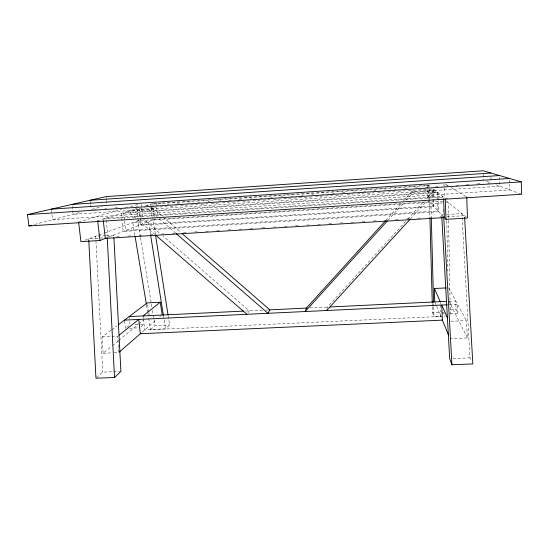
<?xml version="1.0" encoding="UTF-8"?>
<svg xmlns="http://www.w3.org/2000/svg" width="549" height="549" viewBox="0 0 549 549"><rect width="100%" height="100%" fill="white"/><g stroke="black" fill="none" stroke-linecap="round" stroke-linejoin="round"><path stroke-width="0.41" stroke-dasharray="2.75 2.06" d="M326.95 309.142L327.424 307.083L407.255 219.682M247.832 312.916L249.239 310.837L163.231 236.18M385.686 220.568L401.195 203.439M403.494 200.9L412.114 191.388L434.437 189.92L425.763 199.417M387.82 220.382L403.309 203.295M406.178 200.124L413.068 192.534L435.865 191.031L428.35 199.253M407.832 219.051L423.451 201.95M410.432 218.845L426.038 201.778M147.928 313.541L150.591 329.53L165.537 328.844L169.614 324.96L168.166 315.709M96.583 377.657L102.78 372.133L120.08 371.46M150.591 329.53L154.955 325.639L169.614 324.96M142.177 332.131L156.438 319.738M159.642 316.951L161.564 315.284M140.915 326.751L144.016 324.143L140.729 324.294M111.008 330.306L102.244 336.935L103.095 353.268L111.673 346.227M112.339 345.685L118.275 340.812M118.941 340.27L138.08 324.555M138.746 324.013L143.364 320.218M126.75 327.403L130.038 324.795L129.489 319.882M111.687 329.798L117.081 325.715M108.668 237.093L155.449 218.927M84.951 240.174L97.797 235.459M98.6 235.164L103.425 233.4M104.228 233.105L141.175 219.566M152.396 209.663L153.645 209.238M135.905 217.974L128.157 211.255L148.923 209.89L153.205 208.455L162.23 216.292M97.653 220.76L136.708 208.593M145.657 205.8L154.605 203.013M78.562 221.995L121.638 209.272M130.58 206.63L137.888 204.475M34.649 224.438L81.307 212.134M91.937 209.334L102.292 206.602M161.303 203.013L152.773 203.583L154.399 219.339L429.098 201.737L428.577 189.323M162.161 202.958L171.549 202.327M172.4 202.272L181.788 201.648M182.639 201.586L192.026 200.961M192.877 200.907L202.265 200.282M203.123 200.22L212.504 199.596M213.362 199.541L222.75 198.91M223.601 198.855L232.989 198.23M233.84 198.175L243.228 197.544M244.079 197.489L253.466 196.865M254.324 196.803L263.705 196.178M264.563 196.123L285.041 194.758M285.899 194.696L295.28 194.072M296.137 194.017L305.525 193.392M306.376 193.33L315.764 192.706M316.615 192.651L326.003 192.02M326.854 191.965L336.242 191.34M337.1 191.285L418.166 185.871M419.017 185.816L428.405 185.191L430.011 186.447M94.558 209.32L96.267 209.203M104.818 208.634L106.527 208.524M115.07 207.954L117.637 207.783M125.33 207.275L127.89 207.103M136.44 206.534L138.149 206.424M146.693 205.854L148.402 205.745M156.952 205.175L158.661 205.058M167.205 204.496L168.914 204.379M177.464 203.809L179.173 203.7M187.717 203.13L189.426 203.013M197.976 202.451L199.685 202.334M208.229 201.764L209.938 201.655M218.488 201.085L221.048 200.913M228.741 200.406L231.307 200.234M239 199.726L241.56 199.555M250.111 198.985L251.819 198.875M260.363 198.306L262.072 198.189M270.623 197.626L272.331 197.51M280.875 196.94L282.584 196.83M291.135 196.261L292.843 196.151M301.387 195.581L303.096 195.465M311.647 194.902L313.355 194.785M321.899 194.216L323.608 194.106M332.159 193.536L334.718 193.365M342.411 192.857L344.978 192.685M352.671 192.177L355.23 192.006M363.781 191.436L365.49 191.327M374.034 190.757L375.742 190.64M384.293 190.078L386.002 189.961M394.546 189.391L396.254 189.281M404.805 188.712L407.365 188.54M415.058 188.032L417.624 187.861M425.317 187.353L427.877 187.182M435.57 186.667L438.136 186.495M445.829 185.987L448.389 185.816M456.082 185.308L459.499 185.082M466.341 184.622L469.759 184.395M477.452 183.888L480.018 183.716M487.704 183.208L490.271 183.037M139.528 208.339L145.506 207.941M149.774 207.659L155.751 207.268M160.02 206.987L166.848 206.534M170.259 206.307L177.094 205.854M180.504 205.628L187.333 205.182M190.75 204.955L197.578 204.502M200.996 204.276L207.824 203.823M211.235 203.604L218.063 203.151M222.331 202.869L229.166 202.416M232.577 202.19L239.405 201.737M242.823 201.51L249.651 201.064M253.068 200.838L259.897 200.385M263.307 200.159L270.135 199.706M273.553 199.479L280.381 199.033M283.799 198.807L290.627 198.354M294.038 198.127L303.432 197.51M304.283 197.455L311.969 196.947M315.38 196.72L322.208 196.268M325.626 196.041L332.454 195.588M335.871 195.362L342.7 194.916M346.968 194.634L352.945 194.236M357.214 193.955L364.042 193.502M367.453 193.275L374.281 192.829M377.698 192.603L384.526 192.15M387.944 191.924L394.772 191.471M398.183 191.244L405.018 190.798M408.429 190.572L415.257 190.119M418.674 189.892L428.062 189.275M428.92 189.213L433.188 188.931L433.909 206.74L138.78 225.406L138.238 220.334M153.205 208.455L132.837 209.793L141.889 217.651M103.109 219.065L443.537 197.043M447.703 198.203L445.218 198.361L432.653 188.52M443.016 201.277L429.49 202.142L429.908 217.459M152.485 220.08L429.689 202.348L429.133 188.986M442.453 202.897L430.917 203.631L431.288 217.322M446.57 202.629L448.217 202.526L448.54 219.566M105.566 235.617L95.704 236.228L102.78 372.133M106.389 235.569L113.78 235.109L113.869 236.811M443.366 214.721L441.677 214.824L441.773 216.539M446.742 214.515L461.929 213.575L469.971 357.859L471.392 360.899M116.724 236.763L120.149 236.55M127.842 236.077L131.266 235.864M138.966 235.391L142.383 235.178M150.083 234.704L153.5 234.498M161.2 234.025L164.618 233.812M172.317 233.339L175.735 233.126M183.435 232.652L186.859 232.44M194.552 231.966L197.976 231.76M205.669 231.287L209.951 231.019M216.793 230.601L221.069 230.34M227.91 229.914L232.186 229.654M239.028 229.235L243.303 228.967M250.145 228.549L254.42 228.281M262.12 227.808L265.538 227.602M273.237 227.128L276.662 226.915M284.355 226.442L288.63 226.181M295.472 225.756L298.896 225.55M306.589 225.076L310.013 224.864M317.713 224.39L321.131 224.177M328.83 223.704L332.248 223.491M339.948 223.018L344.223 222.757M351.065 222.338L354.489 222.125M362.182 221.652L365.607 221.439M373.299 220.966L376.724 220.76M384.424 220.279L388.699 220.019M395.541 219.6L399.816 219.332M406.658 218.914L410.933 218.653M417.775 218.228L422.051 217.967M428.893 217.548L434.026 217.232M440.01 216.862L442.576 216.704M103.02 237.909L88.712 238.788L88.801 240.503M447.058 216.752L464.536 215.675M245.41 311.022L262.511 310.199M265.936 310.034L269.044 309.89M309.766 307.934L328.35 307.042M449.226 301.236L455.752 300.921L456.068 309.588L457.9 313.129L450.42 313.479M449.254 304.688L457.585 304.297L457.9 313.129M134.972 324.562L139.906 324.335M450.372 309.856L456.068 309.588M432.358 306.829L432.523 312.786L440.971 312.395M441.815 312.354L444.347 312.237M129.626 328.254L139.679 327.787M442.11 313.856L444.601 313.747M432.523 312.786L433.943 316.588L445.424 316.059M102.244 336.935L117.761 336.242L118.618 352.616L112.895 352.856M450.702 321.323L466.437 320.616L467.405 337.951L450.008 338.685M103.095 353.268L112.078 352.89M453.055 358.518L469.971 357.859M486.538 181.28L490.36 182.693M495.884 184.738L520.775 193.969M445.369 184.121L448.217 185.837M451.072 187.545L466.753 196.974M445.87 200.632L466.149 216.972M162.875 216.855L180.923 232.543M148.923 209.89L156.685 216.635M159.272 218.879L175.44 232.934M142.541 218.214L160.644 233.936M138.485 220.211L154.619 234.217M428.625 201.243L443.215 216.423M412.114 191.388L413.068 192.534M448.629 287.786L466.437 320.616M448.883 300.941L467.405 337.951M441.197 311.729L440.593 310.309L440.84 316.464L144.648 329.983L143.481 319.216M435.048 302.41L436.345 305.567M436.675 306.356L441.224 317.391M147.516 304.565L148.758 312.024M148.896 312.855L149.17 314.515M134.889 235.26L132.789 222.64L148.477 221.638L150.495 234.299M146.521 305.12L147.784 312.697M140.393 236.873L137.758 220.815L153.13 219.833L155.374 234.128M140.53 237.724L151.908 307.042M152.464 310.418L154.955 325.639M163.389 315.339L165.537 328.844M51.345 209.965L52.574 219.71L509.877 189.933L509.746 184.203M72.118 206.067L73.12 214.295L499.844 186.214L499.7 180.47M90.153 201.112L90.448 203.638M90.544 204.482L91.141 209.546M108.174 237.285L105.991 218.166L442.652 196.35L442.714 198.038M124.596 320.939L125.44 328.446M106.17 197.386L106.444 199.774M106.533 200.57L106.986 204.551M129.214 317.425L129.399 319.065M124.548 220.293L123.703 212.641L437.224 192.095L437.546 200.303M124.637 221.144L125.666 230.491L437.972 210.974L437.58 201.126M143.124 315.936L143.392 318.399M141.23 204.324L142.61 217.349M139.254 208.661L140.942 224.562L433.243 206.047L432.523 188.41M136.969 208.51L138.142 219.49M156.321 203.322L156.65 206.582M156.74 207.398L157.741 217.191M151.099 206.698L150.838 204.187L428.989 185.644L429.092 188.149M151.181 207.529L152.313 218.406M427.397 185.226L427.541 188.657M427.582 189.508L427.973 198.93M428.405 185.191L428.543 188.499M443.139 209.039L443.304 213.266M440.277 302.451L440.346 304.022M440.373 304.812L440.566 309.526M443.969 184.08L444.093 187.346M444.127 188.156L444.505 197.949M483.305 174.191L483.477 180.147M490.964 177.162L491.101 182.151M432.262 303.425L432.338 305.978M499.611 177.19L499.672 179.653M433.6 303.748L433.669 306.315M433.689 307.172L433.943 316.588M509.65 180.113L509.726 183.387M448.554 220.417L450.345 315.833M446.783 220.698L447.771 271.062M437.985 192.699L121.199 213.424L123.196 231.452L438.74 211.77L437.985 192.699"/><path stroke-width="0.82" d="M385.11 221.199L306.404 308.092L305.196 311.53L387.244 221.014M326.634 310.508L409.856 219.476M88.801 240.503L95.958 378.213L114.528 377.506L120.904 371.433L113.911 237.662M119.257 352.06L141.052 333.113M119.078 335.192L138.76 319.429L140.331 333.744L442.357 320.136L441.753 305.045L447.661 318.283M143.124 315.936L160.212 302.252L162.202 314.721M118.426 324.699L147.242 302.904L160.212 302.252M78.665 222.812L80.929 241.642L99.945 240.483L106.286 238.019M28.946 225.941L521.55 194.257L521.289 181.877L483.202 170.787L106.081 196.597L27.45 214.604L28.946 225.941L31.389 225.296M90.05 200.268L490.847 173.01M71.919 204.42L499.569 175.55M51.242 209.155L509.609 178.473M27.45 214.604L521.289 181.877M443.695 216.924L446.014 219.339L467.453 218.028L466.753 196.974M434.719 301.621L434.376 288.5L446.111 287.909M129.125 316.608L243.701 311.105M269.353 309.876L306.973 308.064M330.059 306.96L446.776 301.353M124.499 320.108L447.305 304.784M441.821 217.397L449.672 358.648L451.937 364.728L472.813 363.932L464.632 217.383M182.213 233.661L269.868 309.849L267.933 313.294L176.085 233.497M155.909 235.336L246.899 314.296M434.376 288.5L440.25 301.669M442.199 319.758L448.705 335.528M135.027 236.104L146.384 304.276M150.625 235.144L163.389 315.339M155.504 234.972L168.028 314.865M97.653 220.76L99.945 240.483M103.301 220.746L105.326 238.39L444.326 217.576L443.599 198.759M443.729 216.958L451.937 364.728M107.233 237.655L114.528 377.506M445.246 199.198L446.014 219.339M429.929 218.31L432.241 302.574M431.308 218.179L433.552 302.039"/></g></svg>
